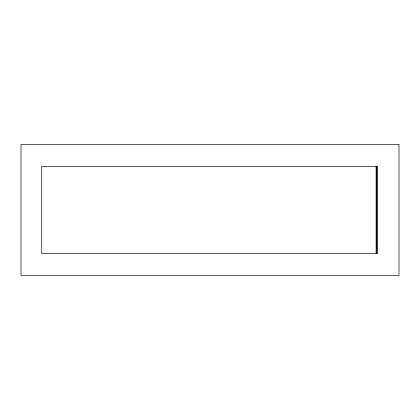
<?xml version="1.0" encoding="UTF-8"?>
<svg xmlns="http://www.w3.org/2000/svg" width="420" height="420" viewBox="0 0 420 420"><rect width="100%" height="100%" fill="white"/><g stroke="black" fill="none" stroke-linecap="round" stroke-linejoin="round"><path stroke-width="0.63" d="M376.924 166.378L376.924 253.622M376.383 166.378L376.383 253.622M376.11 166.378L376.11 253.622M399 144.564L21 144.564L21 275.436L399 275.436L399 144.564M377.192 166.378L41.727 166.378L41.727 253.622L377.192 253.622L377.192 166.378"/></g></svg>
